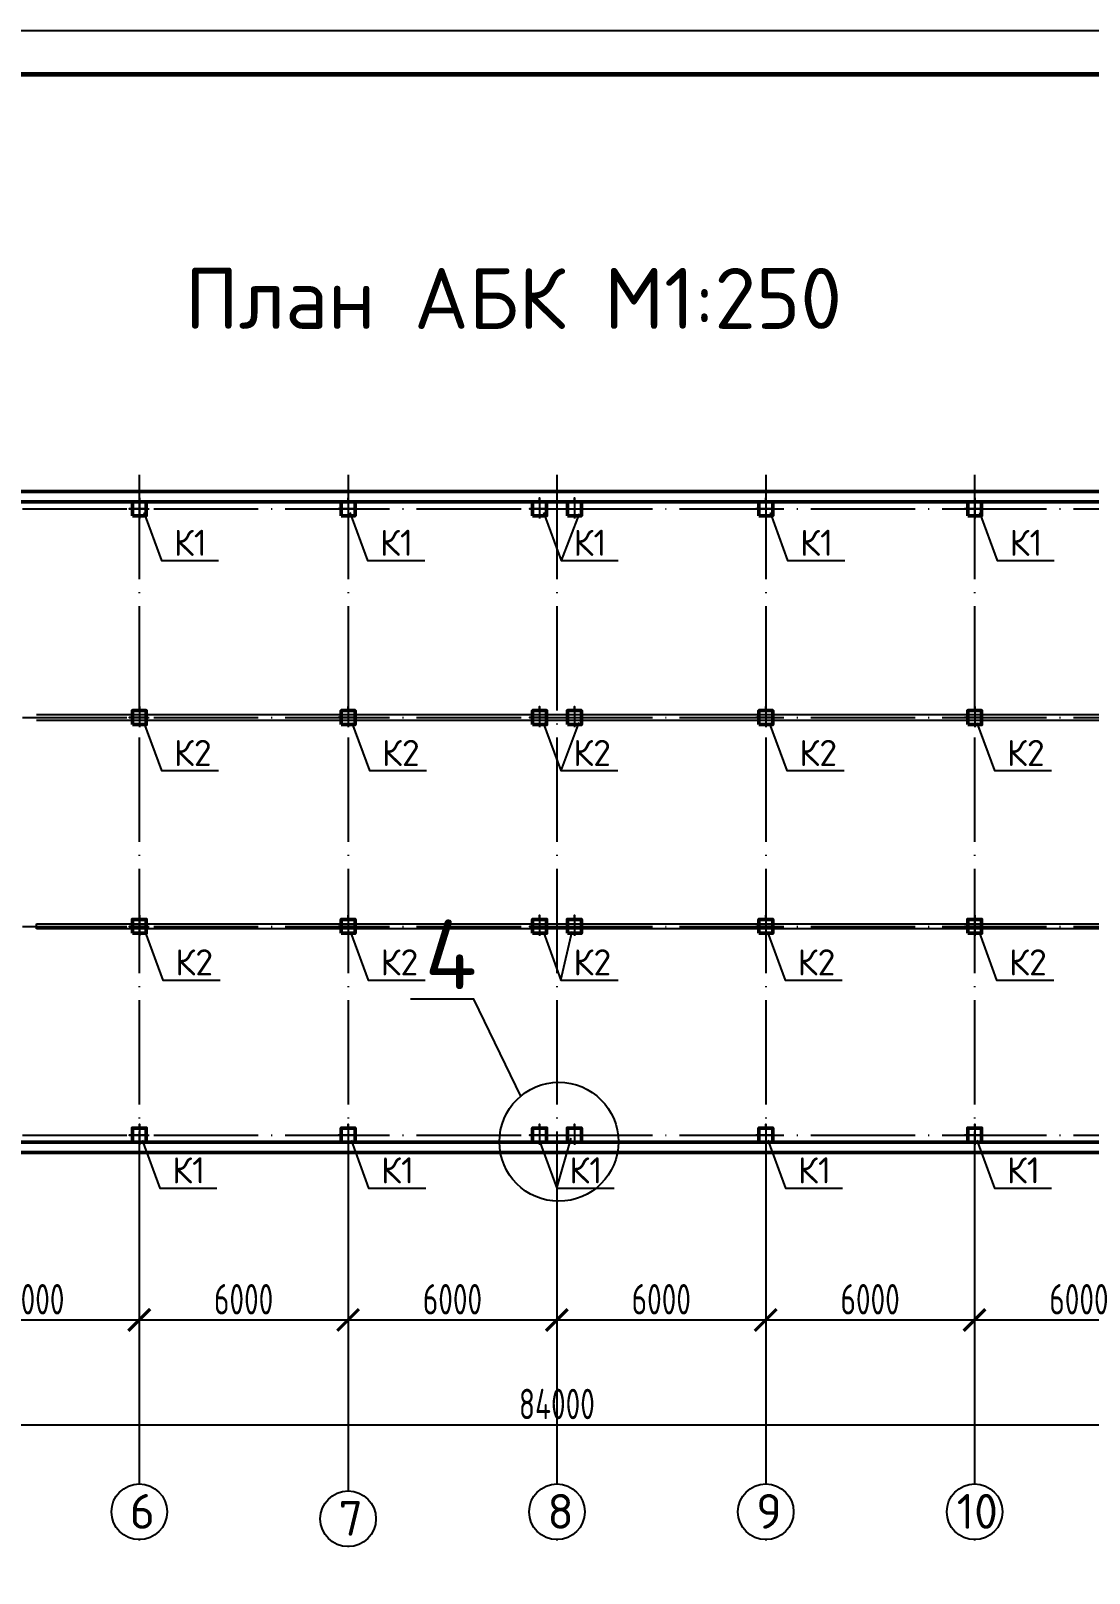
# Model space of a CAD drawing. Header units: millimetres. Extents: x -258526 to -95372, y 16759 to 83244.
# Drawn here: x -127234.3 to -127112.7, y 41750.9 to 41928.2 of the extents above; entities that cross this region are included whole.
import ezdxf

# ---------------------------------------------------------------- set-up
doc = ezdxf.new("R2010")
doc.units = ezdxf.units.MM
doc.header["$LTSCALE"] = 0.5
doc.linetypes.add('ACAD_ISO04W100', pattern=[30, 24, -3, 0, -3])
doc.layers.add('оси', color=7, linetype='ACAD_ISO04W100')
for name, color, linetype, lineweight in [('ТОЛСТЫЕ', 1, 'Continuous', 50), ('ТОНКИЕе', 7, 'Continuous', 25), ('я', 220, 'Continuous', 30), ('я1', 210, 'Continuous', 25)]:
    doc.layers.add(name, color=color, linetype=linetype, lineweight=lineweight)
doc.styles.add('Наклонный', font='isocpeur.ttf', dxfattribs={"width": 0.7, "height": 3.5})
doc.styles.add('Наклонный 5', font='isocpeur.ttf', dxfattribs={"height": 7})
doc.dimstyles.new('СТРОИТЕЛЬНЫЙ', dxfattribs={"dimtxt": 3.5, "dimasz": 2.5, "dimexe": 1.25, "dimexo": 0.625, "dimtad": 1, "dimdec": 0, "dimlfac": 500, "dimdsep": 46, "dimtxsty": 'Наклонный', "dimblk1": 'ARCHTICK', "dimblk2": 'ARCHTICK', "dimsah": 1, "dimcen": 0, "dimdle": 1.25, "dimadec": 0, "dimazin": 0, "dimtfac": 0.75, "dimtdec": 0, "dimtmove": 0, "dimatfit": 3, "dimldrblk": 'ARCHTICK', "dimfxl": 1, "dimtolj": 1, "dimtzin": 0, "dimarcsym": 0})

# ---------------------------------------------------------------- blocks, each defined once
blk = doc.blocks.new('_ArchTick')
at = {"color": 0, "linetype": 'ByBlock', "const_width": 0.15}
blk.add_lwpolyline([(-0.5, -0.5), (0.5, 0.5)], dxfattribs=at)
blk = doc.blocks.new('*D641')
at = {"layer": 'Defpoints', "color": 0, "transparency": 16777216}
for p in [(-127245.82, 41795.16), (-127221.82, 41793.96), (-127221.82, 41779.97)]:
    blk.add_point(p, dxfattribs=at)
at = {"layer": 'ТОНКИЕе', "color": 0, "lineweight": -2, "transparency": 16777216}
for p, q in [((-127245.82, 41794.53), (-127245.82, 41778.72)), ((-127221.82, 41793.33), (-127221.82, 41778.72)), ((-127247.07, 41779.97), (-127220.57, 41779.97))]:
    blk.add_line(p, q, dxfattribs=at)
at = {"layer": 'ТОНКИЕе', "color": 0, "lineweight": -2, "transparency": 16777216, "xscale": 2.5, "yscale": 2.5, "zscale": 2.5, "rotation": 180}
blk.add_blockref('_ArchTick', (-127245.82, 41779.97), dxfattribs=at)
at = {"layer": 'ТОНКИЕе', "color": 0, "lineweight": -2, "transparency": 16777216, "xscale": 2.5, "yscale": 2.5, "zscale": 2.5}
blk.add_blockref('_ArchTick', (-127221.82, 41779.97), dxfattribs=at)
at = {"layer": 'ТОНКИЕе', "color": 0, "transparency": 16777216, "insert": (-127233.82, 41782.35), "char_height": 3.5, "attachment_point": 5, "style": 'Наклонный'}
blk.add_mtext('\\A1;6000', dxfattribs=at)
blk = doc.blocks.new('*D642')
at = {"layer": 'Defpoints', "color": 0, "transparency": 16777216}
for p in [(-127221.82, 41795.16), (-127197.82, 41793.96), (-127197.82, 41779.97)]:
    blk.add_point(p, dxfattribs=at)
at = {"layer": 'ТОНКИЕе', "color": 0, "lineweight": -2, "transparency": 16777216}
for p, q in [((-127221.82, 41794.53), (-127221.82, 41778.72)), ((-127197.82, 41793.33), (-127197.82, 41778.72)), ((-127223.07, 41779.97), (-127196.57, 41779.97))]:
    blk.add_line(p, q, dxfattribs=at)
at = {"layer": 'ТОНКИЕе', "color": 0, "lineweight": -2, "transparency": 16777216, "xscale": 2.5, "yscale": 2.5, "zscale": 2.5, "rotation": 180}
blk.add_blockref('_ArchTick', (-127221.82, 41779.97), dxfattribs=at)
at = {"layer": 'ТОНКИЕе', "color": 0, "lineweight": -2, "transparency": 16777216, "xscale": 2.5, "yscale": 2.5, "zscale": 2.5}
blk.add_blockref('_ArchTick', (-127197.82, 41779.97), dxfattribs=at)
at = {"layer": 'ТОНКИЕе', "color": 0, "transparency": 16777216, "insert": (-127209.82, 41782.35), "char_height": 3.5, "attachment_point": 5, "style": 'Наклонный'}
blk.add_mtext('\\A1;6000', dxfattribs=at)
blk = doc.blocks.new('*D643')
at = {"layer": 'Defpoints', "color": 0, "transparency": 16777216}
for p in [(-127197.82, 41795.16), (-127173.82, 41793.96), (-127173.82, 41779.97)]:
    blk.add_point(p, dxfattribs=at)
at = {"layer": 'ТОНКИЕе', "color": 0, "lineweight": -2, "transparency": 16777216}
for p, q in [((-127197.82, 41794.53), (-127197.82, 41778.72)), ((-127173.82, 41793.33), (-127173.82, 41778.72)), ((-127199.07, 41779.97), (-127172.57, 41779.97))]:
    blk.add_line(p, q, dxfattribs=at)
at = {"layer": 'ТОНКИЕе', "color": 0, "lineweight": -2, "transparency": 16777216, "xscale": 2.5, "yscale": 2.5, "zscale": 2.5, "rotation": 180}
blk.add_blockref('_ArchTick', (-127197.82, 41779.97), dxfattribs=at)
at = {"layer": 'ТОНКИЕе', "color": 0, "lineweight": -2, "transparency": 16777216, "xscale": 2.5, "yscale": 2.5, "zscale": 2.5}
blk.add_blockref('_ArchTick', (-127173.82, 41779.97), dxfattribs=at)
at = {"layer": 'ТОНКИЕе', "color": 0, "transparency": 16777216, "insert": (-127185.82, 41782.35), "char_height": 3.5, "attachment_point": 5, "style": 'Наклонный'}
blk.add_mtext('\\A1;6000', dxfattribs=at)
blk = doc.blocks.new('*D644')
at = {"layer": 'Defpoints', "color": 0, "transparency": 16777216}
for p in [(-127173.82, 41795.16), (-127149.82, 41793.96), (-127149.82, 41779.97)]:
    blk.add_point(p, dxfattribs=at)
at = {"layer": 'ТОНКИЕе', "color": 0, "lineweight": -2, "transparency": 16777216}
for p, q in [((-127173.82, 41794.53), (-127173.82, 41778.72)), ((-127149.82, 41793.33), (-127149.82, 41778.72)), ((-127175.07, 41779.97), (-127148.57, 41779.97))]:
    blk.add_line(p, q, dxfattribs=at)
at = {"layer": 'ТОНКИЕе', "color": 0, "lineweight": -2, "transparency": 16777216, "xscale": 2.5, "yscale": 2.5, "zscale": 2.5, "rotation": 180}
blk.add_blockref('_ArchTick', (-127173.82, 41779.97), dxfattribs=at)
at = {"layer": 'ТОНКИЕе', "color": 0, "lineweight": -2, "transparency": 16777216, "xscale": 2.5, "yscale": 2.5, "zscale": 2.5}
blk.add_blockref('_ArchTick', (-127149.82, 41779.97), dxfattribs=at)
at = {"layer": 'ТОНКИЕе', "color": 0, "transparency": 16777216, "insert": (-127161.82, 41782.35), "char_height": 3.5, "attachment_point": 5, "style": 'Наклонный'}
blk.add_mtext('\\A1;6000', dxfattribs=at)
blk = doc.blocks.new('*D645')
at = {"layer": 'Defpoints', "color": 0, "transparency": 16777216}
for p in [(-127149.82, 41795.16), (-127125.82, 41793.96), (-127125.82, 41779.97)]:
    blk.add_point(p, dxfattribs=at)
at = {"layer": 'ТОНКИЕе', "color": 0, "lineweight": -2, "transparency": 16777216}
for p, q in [((-127149.82, 41794.53), (-127149.82, 41778.72)), ((-127125.82, 41793.33), (-127125.82, 41778.72)), ((-127151.07, 41779.97), (-127124.57, 41779.97))]:
    blk.add_line(p, q, dxfattribs=at)
at = {"layer": 'ТОНКИЕе', "color": 0, "lineweight": -2, "transparency": 16777216, "xscale": 2.5, "yscale": 2.5, "zscale": 2.5, "rotation": 180}
blk.add_blockref('_ArchTick', (-127149.82, 41779.97), dxfattribs=at)
at = {"layer": 'ТОНКИЕе', "color": 0, "lineweight": -2, "transparency": 16777216, "xscale": 2.5, "yscale": 2.5, "zscale": 2.5}
blk.add_blockref('_ArchTick', (-127125.82, 41779.97), dxfattribs=at)
at = {"layer": 'ТОНКИЕе', "color": 0, "transparency": 16777216, "insert": (-127137.82, 41782.35), "char_height": 3.5, "attachment_point": 5, "style": 'Наклонный'}
blk.add_mtext('\\A1;6000', dxfattribs=at)
blk = doc.blocks.new('*D646')
at = {"layer": 'Defpoints', "color": 0, "transparency": 16777216}
for p in [(-127125.82, 41795.16), (-127101.82, 41793.96), (-127101.82, 41779.97)]:
    blk.add_point(p, dxfattribs=at)
at = {"layer": 'ТОНКИЕе', "color": 0, "lineweight": -2, "transparency": 16777216}
for p, q in [((-127125.82, 41794.53), (-127125.82, 41778.72)), ((-127101.82, 41793.33), (-127101.82, 41778.72)), ((-127127.07, 41779.97), (-127100.57, 41779.97))]:
    blk.add_line(p, q, dxfattribs=at)
at = {"layer": 'ТОНКИЕе', "color": 0, "lineweight": -2, "transparency": 16777216, "xscale": 2.5, "yscale": 2.5, "zscale": 2.5, "rotation": 180}
blk.add_blockref('_ArchTick', (-127125.82, 41779.97), dxfattribs=at)
at = {"layer": 'ТОНКИЕе', "color": 0, "lineweight": -2, "transparency": 16777216, "xscale": 2.5, "yscale": 2.5, "zscale": 2.5}
blk.add_blockref('_ArchTick', (-127101.82, 41779.97), dxfattribs=at)
at = {"layer": 'ТОНКИЕе', "color": 0, "transparency": 16777216, "insert": (-127113.82, 41782.35), "char_height": 3.5, "attachment_point": 5, "style": 'Наклонный'}
blk.add_mtext('\\A1;6000', dxfattribs=at)
blk = doc.blocks.new('*D651')
at = {"layer": 'Defpoints', "color": 0, "transparency": 16777216}
for p in [(-127341.82, 41779.97), (-127005.82, 41779.97), (-127005.82, 41767.93)]:
    blk.add_point(p, dxfattribs=at)
at = {"layer": 'ТОНКИЕе', "color": 0, "lineweight": -2, "transparency": 16777216}
for p, q in [((-127341.82, 41779.35), (-127341.82, 41766.68)), ((-127005.82, 41779.35), (-127005.82, 41766.68)), ((-127343.07, 41767.93), (-127004.57, 41767.93))]:
    blk.add_line(p, q, dxfattribs=at)
at = {"layer": 'ТОНКИЕе', "color": 0, "lineweight": -2, "transparency": 16777216, "xscale": 2.5, "yscale": 2.5, "zscale": 2.5, "rotation": 180}
blk.add_blockref('_ArchTick', (-127341.82, 41767.93), dxfattribs=at)
at = {"layer": 'ТОНКИЕе', "color": 0, "lineweight": -2, "transparency": 16777216, "xscale": 2.5, "yscale": 2.5, "zscale": 2.5}
blk.add_blockref('_ArchTick', (-127005.82, 41767.93), dxfattribs=at)
at = {"layer": 'ТОНКИЕе', "color": 0, "transparency": 16777216, "insert": (-127173.82, 41770.31), "char_height": 3.5, "attachment_point": 5, "style": 'Наклонный'}
blk.add_mtext('\\A1;84000', dxfattribs=at)

msp = doc.modelspace()

# ---------------------------------------------------------------- linework, layer by layer
at = {"layer": 'оси', "color": 0}
for points in [[(-127221.8194, 41877.1396), (-127221.8194, 41799.225)], [(-127221.8194, 41877.1396), (-127221.8194, 41799.225)], [(-127197.8194, 41877.1396), (-127197.8194, 41799.225)], [(-127197.8194, 41877.1396), (-127197.8194, 41799.225)], [(-127173.8194, 41877.1396), (-127173.8194, 41799.225)], [(-127173.8194, 41877.1396), (-127173.8194, 41799.225)], [(-127149.8194, 41877.1396), (-127149.8194, 41799.225)], [(-127149.8194, 41877.1396), (-127149.8194, 41799.225)], [(-127125.8194, 41877.1396), (-127125.8194, 41799.225)], [(-127125.8194, 41877.1396), (-127125.8194, 41799.225)], [(-127371.1436, 41873.225), (-127000.7986, 41873.225)], [(-127371.1436, 41849.225), (-127000.7986, 41849.225)], [(-127371.1436, 41825.225), (-127000.7986, 41825.225)], [(-127371.1436, 41801.225), (-127000.7986, 41801.225)]]:
    msp.add_lwpolyline(points, dxfattribs=at)
at = {"layer": 'ТОЛСТЫЕ', "color": 0}
for points in [[(-127003.8042, 41874.025), (-127003.8042, 41875.225), (-127343.8042, 41875.225), (-127343.8042, 41874.025), (-127003.8042, 41874.025)], [(-127342.6042, 41800.425), (-127005.0042, 41800.425), (-127003.8042, 41800.425), (-127003.8042, 41799.225), (-127342.6042, 41799.225), (-127343.8042, 41799.225), (-127343.8042, 41800.425), (-127342.6042, 41800.425), (-127343.8042, 41800.425), (-127343.8042, 41874.025), (-127342.6042, 41874.025), (-127342.6042, 41800.425)], [(-127222.6042, 41872.425), (-127222.6042, 41874.025), (-127221.0042, 41874.025), (-127221.0042, 41872.425), (-127222.6042, 41872.425)], [(-127198.6042, 41872.425), (-127198.6042, 41874.025), (-127197.0042, 41874.025), (-127197.0042, 41872.425), (-127198.6042, 41872.425)], [(-127176.6042, 41872.425), (-127176.6042, 41874.025), (-127175.0042, 41874.025), (-127175.0042, 41872.425), (-127176.6042, 41872.425)], [(-127172.6042, 41872.425), (-127172.6042, 41874.025), (-127171.0042, 41874.025), (-127171.0042, 41872.425), (-127172.6042, 41872.425)], [(-127150.6042, 41872.425), (-127150.6042, 41874.025), (-127149.0042, 41874.025), (-127149.0042, 41872.425), (-127150.6042, 41872.425)], [(-127126.6042, 41872.425), (-127126.6042, 41874.025), (-127125.0042, 41874.025), (-127125.0042, 41872.425), (-127126.6042, 41872.425)], [(-127222.6042, 41848.425), (-127222.6042, 41850.025), (-127221.0042, 41850.025), (-127221.0042, 41848.425), (-127222.6042, 41848.425)], [(-127198.6042, 41848.425), (-127198.6042, 41850.025), (-127197.0042, 41850.025), (-127197.0042, 41848.425), (-127198.6042, 41848.425)], [(-127176.6042, 41848.425), (-127176.6042, 41850.025), (-127175.0042, 41850.025), (-127175.0042, 41848.425), (-127176.6042, 41848.425)], [(-127172.6042, 41848.425), (-127172.6042, 41850.025), (-127171.0042, 41850.025), (-127171.0042, 41848.425), (-127172.6042, 41848.425)], [(-127150.6042, 41848.425), (-127150.6042, 41850.025), (-127149.0042, 41850.025), (-127149.0042, 41848.425), (-127150.6042, 41848.425)], [(-127126.6042, 41848.425), (-127126.6042, 41850.025), (-127125.0042, 41850.025), (-127125.0042, 41848.425), (-127126.6042, 41848.425)], [(-127222.6042, 41824.425), (-127222.6042, 41826.025), (-127221.0042, 41826.025), (-127221.0042, 41824.425), (-127222.6042, 41824.425)], [(-127198.6042, 41824.425), (-127198.6042, 41826.025), (-127197.0042, 41826.025), (-127197.0042, 41824.425), (-127198.6042, 41824.425)], [(-127176.6042, 41824.425), (-127176.6042, 41826.025), (-127175.0042, 41826.025), (-127175.0042, 41824.425), (-127176.6042, 41824.425)], [(-127172.6042, 41824.425), (-127172.6042, 41826.025), (-127171.0042, 41826.025), (-127171.0042, 41824.425), (-127172.6042, 41824.425)], [(-127150.6042, 41824.425), (-127150.6042, 41826.025), (-127149.0042, 41826.025), (-127149.0042, 41824.425), (-127150.6042, 41824.425)], [(-127126.6042, 41824.425), (-127126.6042, 41826.025), (-127125.0042, 41826.025), (-127125.0042, 41824.425), (-127126.6042, 41824.425)], [(-127222.6042, 41800.425), (-127222.6042, 41802.025), (-127221.0042, 41802.025), (-127221.0042, 41800.425), (-127222.6042, 41800.425)], [(-127198.6042, 41800.425), (-127198.6042, 41802.025), (-127197.0042, 41802.025), (-127197.0042, 41800.425), (-127198.6042, 41800.425)], [(-127176.6042, 41800.425), (-127176.6042, 41802.025), (-127175.0042, 41802.025), (-127175.0042, 41800.425), (-127176.6042, 41800.425)], [(-127172.6042, 41800.425), (-127172.6042, 41802.025), (-127171.0042, 41802.025), (-127171.0042, 41800.425), (-127172.6042, 41800.425)], [(-127150.6042, 41800.425), (-127150.6042, 41802.025), (-127149.0042, 41802.025), (-127149.0042, 41800.425), (-127150.6042, 41800.425)], [(-127126.6042, 41800.425), (-127126.6042, 41802.025), (-127125.0042, 41802.025), (-127125.0042, 41800.425), (-127126.6042, 41800.425)]]:
    msp.add_lwpolyline(points, dxfattribs=at)
at = {"layer": 'ТОНКИЕе', "color": 0}
for points in [[(-127221.8042, 41874.025), (-127221.8042, 41874.5007), (-127221.8042, 41872.1212)], [(-127197.8042, 41874.025), (-127197.8042, 41874.5007), (-127197.8042, 41872.1212)], [(-127175.8042, 41874.025), (-127175.8042, 41874.5007), (-127175.8042, 41872.1212)], [(-127171.8042, 41874.025), (-127171.8042, 41874.5007), (-127171.8042, 41872.1212)], [(-127149.8042, 41874.025), (-127149.8042, 41874.5007), (-127149.8042, 41872.1212)], [(-127125.8042, 41874.025), (-127125.8042, 41874.5007), (-127125.8042, 41872.1212)], [(-127221.0042, 41873.225), (-127222.9622, 41873.225), (-127220.6765, 41873.225)], [(-127221.293, 41872.7982), (-127219.2757, 41867.2892), (-127212.7039, 41867.2892)], [(-127197.0042, 41873.225), (-127198.9622, 41873.225), (-127196.6765, 41873.225)], [(-127197.5973, 41872.7982), (-127195.58, 41867.2892), (-127189.0082, 41867.2892)], [(-127175.0042, 41873.225), (-127176.9622, 41873.225), (-127174.6765, 41873.225)], [(-127175.3627, 41872.7982), (-127173.3454, 41867.2892), (-127166.7736, 41867.2892)], [(-127171.2636, 41872.6659), (-127173.3454, 41867.2892)], [(-127149.0042, 41873.225), (-127150.9622, 41873.225), (-127148.6765, 41873.225)], [(-127149.3188, 41872.7982), (-127147.3015, 41867.2892), (-127140.7297, 41867.2892)], [(-127125.0042, 41873.225), (-127126.9622, 41873.225), (-127124.6765, 41873.225)], [(-127125.2527, 41872.7982), (-127123.2354, 41867.2892), (-127116.6636, 41867.2892)], [(-127221.8042, 41850.025), (-127221.8042, 41850.5007), (-127221.8042, 41848.1212)], [(-127197.8042, 41850.025), (-127197.8042, 41850.5007), (-127197.8042, 41848.1212)], [(-127175.8042, 41850.025), (-127175.8042, 41850.5007), (-127175.8042, 41848.1212)], [(-127171.8042, 41850.025), (-127171.8042, 41850.5007), (-127171.8042, 41848.1212)], [(-127149.8042, 41850.025), (-127149.8042, 41850.5007), (-127149.8042, 41848.1212)], [(-127125.8042, 41850.025), (-127125.8042, 41850.5007), (-127125.8042, 41848.1212)], [(-127092.5791, 41849.525), (-127233.6143, 41849.525)], [(-127233.6143, 41848.925), (-127092.5791, 41848.925)], [(-127221.0042, 41849.225), (-127222.9622, 41849.225), (-127220.6765, 41849.225)], [(-127221.2881, 41848.6334), (-127219.2708, 41843.1244), (-127212.699, 41843.1244)], [(-127197.0042, 41849.225), (-127198.9622, 41849.225), (-127196.6765, 41849.225)], [(-127197.3773, 41848.6334), (-127195.3601, 41843.1244), (-127188.7882, 41843.1244)], [(-127175.0042, 41849.225), (-127176.9622, 41849.225), (-127174.6765, 41849.225)], [(-127175.3999, 41848.6334), (-127173.3826, 41843.1244), (-127166.8108, 41843.1244)], [(-127171.2807, 41848.6515), (-127173.3826, 41843.1244)], [(-127149.0042, 41849.225), (-127150.9622, 41849.225), (-127148.6765, 41849.225)], [(-127149.41, 41848.6334), (-127147.3927, 41843.1244), (-127140.8209, 41843.1244)], [(-127125.0042, 41849.225), (-127126.9622, 41849.225), (-127124.6765, 41849.225)], [(-127125.5505, 41848.6334), (-127123.5333, 41843.1244), (-127116.9614, 41843.1244)], [(-127233.6143, 41824.925), (-127233.6143, 41825.525)], [(-127233.6143, 41825.525), (-127092.5791, 41825.525)], [(-127092.5791, 41824.925), (-127233.6143, 41824.925)], [(-127221.0042, 41825.225), (-127222.9622, 41825.225), (-127220.6765, 41825.225)], [(-127221.8042, 41826.025), (-127221.8042, 41826.5007), (-127221.8042, 41824.1212)], [(-127197.0042, 41825.225), (-127198.9622, 41825.225), (-127196.6765, 41825.225)], [(-127197.8042, 41826.025), (-127197.8042, 41826.5007), (-127197.8042, 41824.1212)], [(-127175.0042, 41825.225), (-127176.9622, 41825.225), (-127174.6765, 41825.225)], [(-127175.8042, 41826.025), (-127175.8042, 41826.5007), (-127175.8042, 41824.1212)], [(-127171.8042, 41826.025), (-127171.8042, 41826.5007), (-127171.8042, 41824.1212)], [(-127149.0042, 41825.225), (-127150.9622, 41825.225), (-127148.6765, 41825.225)], [(-127149.8042, 41826.025), (-127149.8042, 41826.5007), (-127149.8042, 41824.1212)], [(-127125.0042, 41825.225), (-127126.9622, 41825.225), (-127124.6765, 41825.225)], [(-127125.8042, 41826.025), (-127125.8042, 41826.5007), (-127125.8042, 41824.1212)], [(-127221.1232, 41824.5589), (-127219.1059, 41819.0499), (-127212.5341, 41819.0499)], [(-127197.5445, 41824.5589), (-127195.5272, 41819.0499), (-127188.9554, 41819.0499)], [(-127175.3668, 41824.5589), (-127173.3496, 41819.0499), (-127166.7777, 41819.0499)], [(-127173.3496, 41819.0499), (-127172.0685, 41824.678)], [(-127149.6068, 41824.5589), (-127147.5895, 41819.0499), (-127141.0177, 41819.0499)], [(-127125.3044, 41824.5589), (-127123.2871, 41819.0499), (-127116.7153, 41819.0499)], [(-127177.9369, 41805.6114), (-127183.3722, 41816.865), (-127190.6501, 41816.865)], [(-127221.8042, 41802.025), (-127221.8042, 41802.5007), (-127221.8042, 41800.1212)], [(-127197.8042, 41802.025), (-127197.8042, 41802.5007), (-127197.8042, 41800.1212)], [(-127175.8042, 41802.025), (-127175.8042, 41802.5007), (-127175.8042, 41800.1212)], [(-127171.8042, 41802.025), (-127171.8042, 41802.5007), (-127171.8042, 41800.1212)], [(-127149.8042, 41802.025), (-127149.8042, 41802.5007), (-127149.8042, 41800.1212)], [(-127125.8042, 41802.025), (-127125.8042, 41802.5007), (-127125.8042, 41800.1212)], [(-127221.0042, 41801.225), (-127222.9622, 41801.225), (-127220.6765, 41801.225)], [(-127221.8194, 41800.505), (-127221.8194, 41761.112)], [(-127221.483, 41800.6472), (-127219.4658, 41795.1382), (-127212.8939, 41795.1382)], [(-127197.0042, 41801.225), (-127198.9622, 41801.225), (-127196.6765, 41801.225)], [(-127197.8194, 41800.505), (-127197.8194, 41760.312)], [(-127197.4748, 41800.6472), (-127195.4575, 41795.1382), (-127188.8857, 41795.1382)], [(-127175.0042, 41801.225), (-127176.9622, 41801.225), (-127174.6765, 41801.225)], [(-127175.8443, 41800.6472), (-127173.8271, 41795.1382), (-127167.2552, 41795.1382)], [(-127173.8194, 41795.1382), (-127172.1754, 41800.8684)], [(-127173.8194, 41800.505), (-127173.8194, 41761.112)], [(-127149.0042, 41801.225), (-127150.9622, 41801.225), (-127148.6765, 41801.225)], [(-127149.8194, 41800.505), (-127149.8194, 41761.112)], [(-127149.5654, 41800.6472), (-127147.5481, 41795.1382), (-127140.9763, 41795.1382)], [(-127125.0042, 41801.225), (-127126.9622, 41801.225), (-127124.6765, 41801.225)], [(-127125.8194, 41800.505), (-127125.8194, 41761.112)], [(-127125.5574, 41800.6472), (-127123.5401, 41795.1382), (-127116.9683, 41795.1382)], [(-127221.8194, 41754.712), (-127221.8194, 41754.6309)], [(-127197.8194, 41753.912), (-127197.8194, 41753.8309)], [(-127173.8194, 41754.712), (-127173.8194, 41754.6309)], [(-127149.8194, 41754.712), (-127149.8194, 41754.6309)], [(-127125.8194, 41754.712), (-127125.8194, 41754.6309)]]:
    msp.add_lwpolyline(points, dxfattribs=at)
for centre, radius in [((-127173.5877, 41800.4556), 6.8415), ((-127221.8122, 41757.912), 3.2), ((-127173.8122, 41757.912), 3.2), ((-127149.8122, 41757.912), 3.2), ((-127125.8122, 41757.912), 3.2), ((-127197.8122, 41757.112), 3.2)]:
    msp.add_circle(centre, radius, dxfattribs=at)
at = {"layer": 'я', "color": 7, "lineweight": 60}
msp.add_lwpolyline([(-127391.0266, 41636.1822), (-126996.0266, 41636.1822), (-126996.0266, 41923.1822), (-127391.0266, 41923.1822), (-127391.0266, 41636.1822)], dxfattribs=at)
at = {"layer": 'я1', "color": 7}
msp.add_lwpolyline([(-127411.0266, 41631.1822), (-126991.0266, 41631.1822), (-126991.0266, 41928.1822), (-127411.0266, 41928.1822), (-127411.0266, 41631.1822)], dxfattribs=at)

# ---------------------------------------------------------------- texts
at = {"layer": 'ТОЛСТЫЕ', "color": 0, "insert": (-127216.5755, 41900.9201), "char_height": 7, "attachment_point": 1, "style": 'Наклонный 5'}
msp.add_mtext_dynamic_manual_height_columns('{\\Q0;План АБК М1:250}', width=660.87029, gutter_width=35, heights=[0], dxfattribs=at)
at = {"layer": 'ТОНКИЕе', "color": 0, "style": 'Наклонный 5'}
for s, width, insert, char_height, attachment_point in [('К1', 2.966998, (-127217.8458, 41870.8265), 3, 1), ('К1', 2.966998, (-127194.1501, 41870.8265), 3, 1), ('К1', 2.966998, (-127171.9155, 41870.8265), 3, 1), ('К1', 2.966998, (-127145.8716, 41870.8265), 3, 1), ('К1', 2.966998, (-127121.8055, 41870.8265), 3, 1), ('К2', 2.966998, (-127217.8409, 41846.6617), 3, 1), ('К2', 2.966998, (-127193.9301, 41846.6617), 3, 1), ('К2', 2.966998, (-127171.9527, 41846.6617), 3, 1), ('К2', 2.966998, (-127145.9628, 41846.6617), 3, 1), ('К2', 2.966998, (-127122.1033, 41846.6617), 3, 1), ('4', 6.36267, (-127189.0187, 41817.9985), 8, 7), ('К2', 2.966998, (-127217.676, 41822.5871), 3, 1), ('К2', 2.966998, (-127194.0973, 41822.5871), 3, 1), ('К2', 2.966998, (-127171.9197, 41822.5871), 3, 1), ('К2', 2.966998, (-127146.1596, 41822.5871), 3, 1), ('К2', 2.966998, (-127121.8572, 41822.5871), 3, 1), ('К1', 2.966998, (-127218.0359, 41798.6755), 3, 1), ('К1', 2.966998, (-127194.0276, 41798.6755), 3, 1), ('К1', 2.966998, (-127172.3971, 41798.6755), 3, 1), ('К1', 2.966998, (-127146.1182, 41798.6755), 3, 1), ('К1', 2.966998, (-127122.1102, 41798.6755), 3, 1), ('{\\Q0;6}', 1.852732, (-127222.9083, 41759.9643), 4, 1), ('{\\Q0;8}', 1.852732, (-127174.9083, 41759.9643), 4, 1), ('{\\Q0;9}', 1.852732, (-127150.9083, 41759.9643), 4, 1), ('{\\Q0;10}', 1.852732, (-127127.8707, 41759.9643), 4, 1), ('{\\Q0;7}', 1.852732, (-127198.9083, 41759.1643), 4, 1)]:
    msp.add_mtext_dynamic_manual_height_columns(s, width=width, gutter_width=35, heights=[0], dxfattribs=dict(at, insert=insert, char_height=char_height, attachment_point=attachment_point))

# ---------------------------------------------------------------- dimensions: what is measured, and where the dimension line sits
at = {"layer": 'ТОНКИЕе', "color": 0}
for base, p1, p2, text, picture, middle in [((-127221.8194, 41779.974), (-127245.8194, 41795.1595), (-127221.8194, 41793.9595), '6000', '*D641', (-127233.8194, 41782.349)), ((-127197.8194, 41779.974), (-127221.8194, 41795.1595), (-127197.8194, 41793.9595), '6000', '*D642', (-127209.8194, 41782.349)), ((-127173.8194, 41779.974), (-127197.8194, 41795.1595), (-127173.8194, 41793.9595), '6000', '*D643', (-127185.8194, 41782.349)), ((-127149.8194, 41779.974), (-127173.8194, 41795.1595), (-127149.8194, 41793.9595), '6000', '*D644', (-127161.8194, 41782.349)), ((-127125.8194, 41779.974), (-127149.8194, 41795.1595), (-127125.8194, 41793.9595), '6000', '*D645', (-127137.8194, 41782.349)), ((-127101.8194, 41779.974), (-127125.8194, 41795.1595), (-127101.8194, 41793.9595), '6000', '*D646', (-127113.8194, 41782.349)), ((-127005.8194, 41767.9313), (-127341.8194, 41779.974), (-127005.8194, 41779.974), '84000', '*D651', (-127173.8194, 41770.3063))]:
    dim = msp.add_linear_dim(base=base, p1=p1, p2=p2, text=text, dimstyle='СТРОИТЕЛЬНЫЙ', dxfattribs=at)
    dim.commit()
    dim.dimension.update_dxf_attribs({"geometry": picture, "text_midpoint": middle})

doc.saveas('drawing.dxf')
